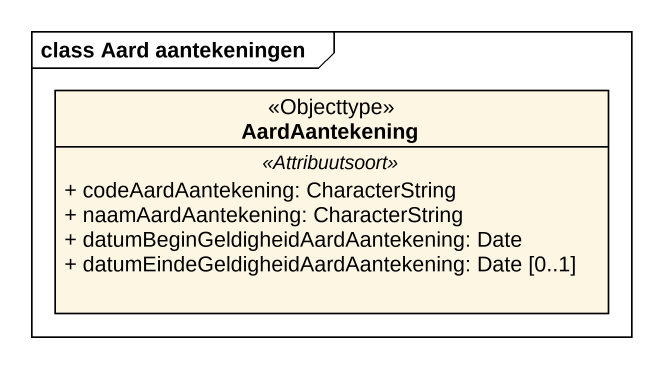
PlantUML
@startuml
mainframe class Aard aantekeningen
hide circle
hide empty members
skinparam classAttributeIconSize 0
class AardAantekening <<Objecttype>> {
  .. <<Attribuutsoort>> ..
  + codeAardAantekening: CharacterString
  + naamAardAantekening: CharacterString
  + datumBeginGeldigheidAardAantekening: Date
  + datumEindeGeldigheidAardAantekening: Date [0..1]
}
@enduml
